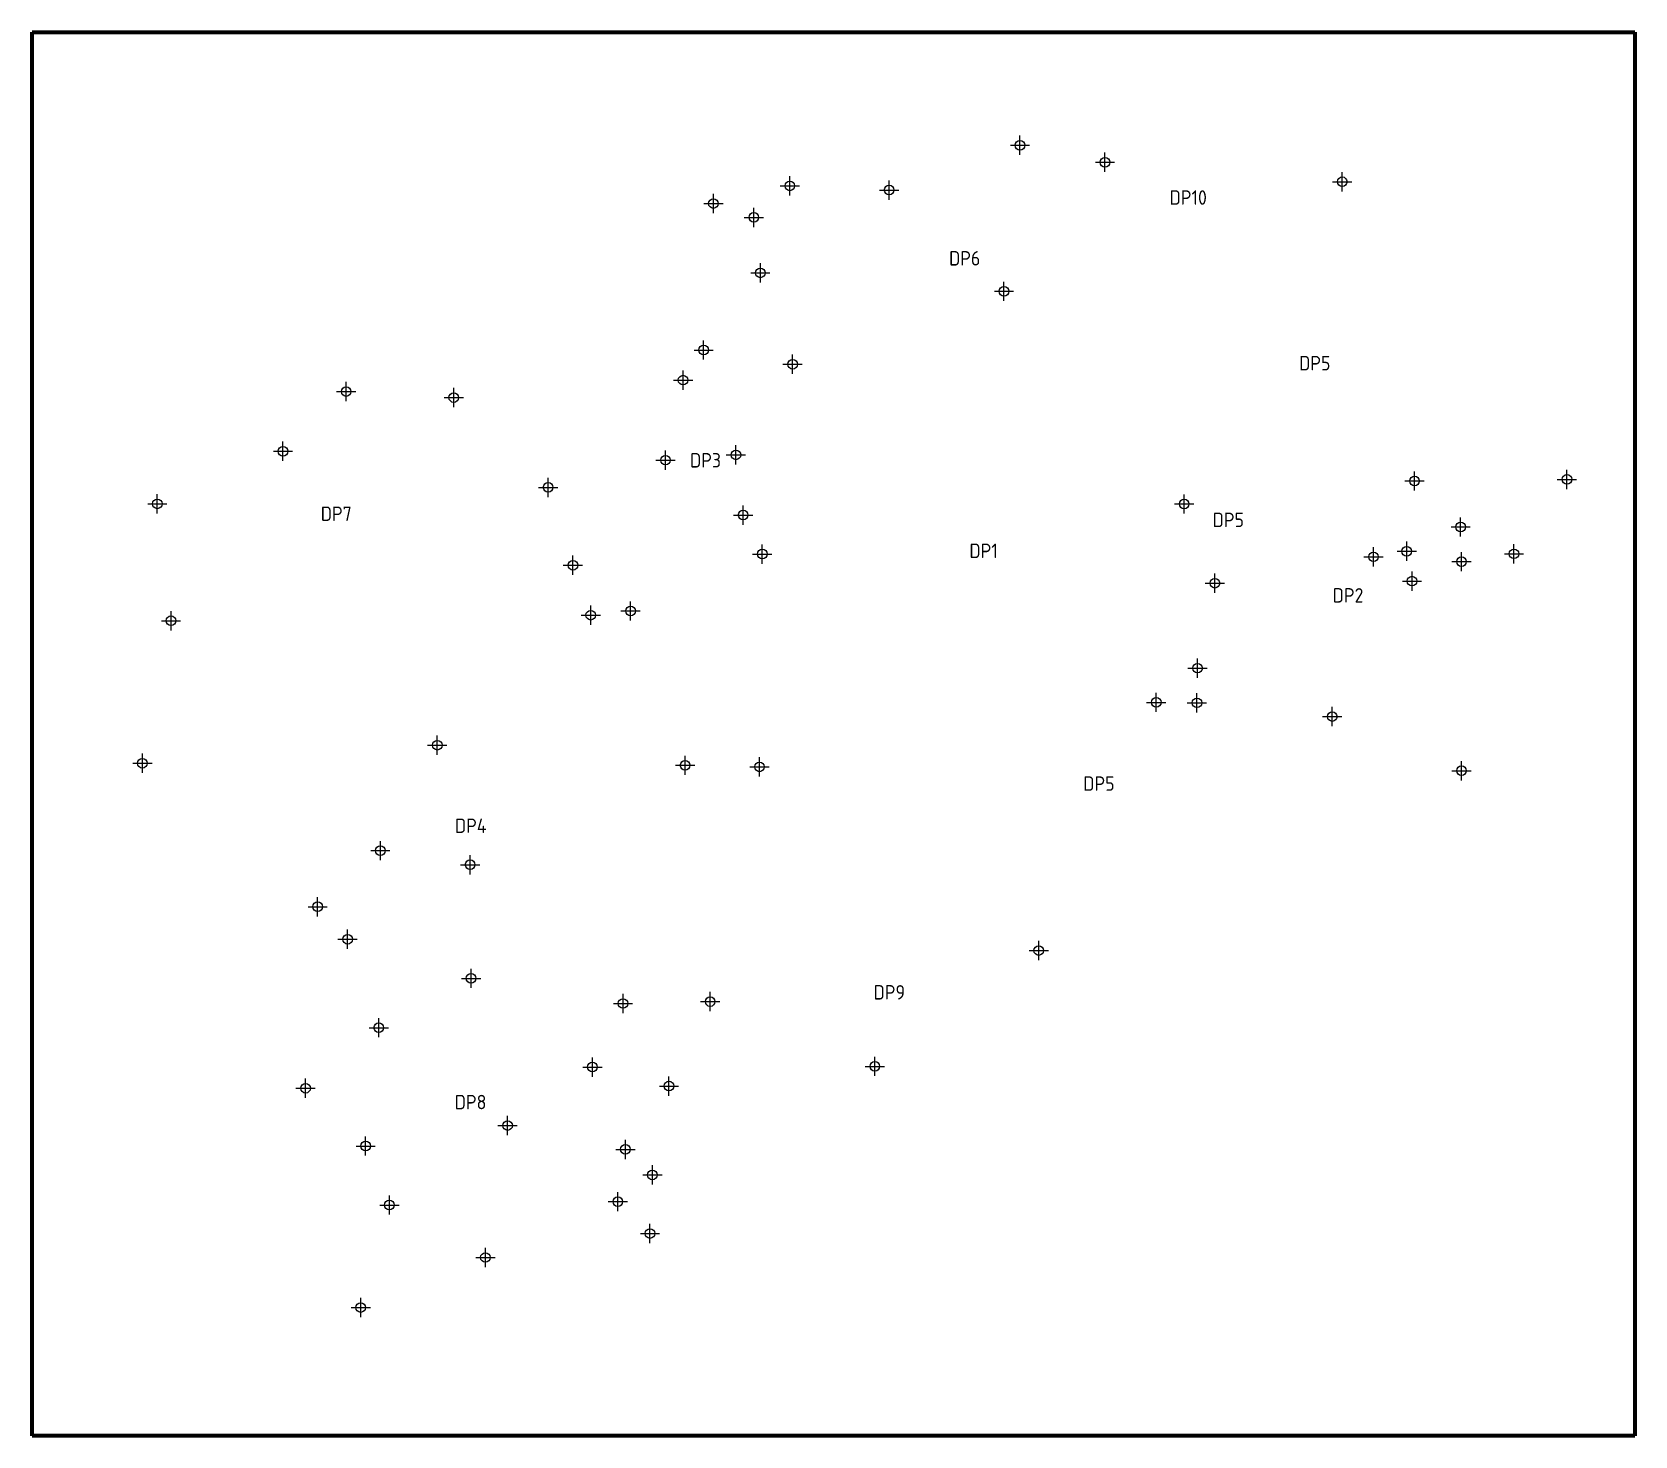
# Model space of a CAD drawing. Header units: metres. Extents: x 154239 to 155570, y 6591411 to 6592577.
import ezdxf

# ---------------------------------------------------------------- set-up
doc = ezdxf.new("R2010")
doc.units = ezdxf.units.M
doc.header["$MEASUREMENT"] = 0
doc.header["$PDMODE"] = 34
doc.header["$PDSIZE"] = 8
doc.styles.add('ISOCP', font='isocp.shx')
picture_1 = doc.add_image_def('image1.tif', size_in_pixel=(22194, 19439))

msp = doc.modelspace()

# ---------------------------------------------------------------- linework, layer by layer
at = {"color": 3}
for p in [(155059.5, 6592483.4), (155130.1, 6592469.3), (154868.3, 6592449.7), (155327.2, 6592453.1), (154950.8, 6592446.2), (154804.8, 6592435), (154838.4, 6592423.5), (154843.8, 6592377.4), (155046.2, 6592362.1), (154796.7, 6592313.3), (154870.6, 6592301.5), (154499.7, 6592278.8), (154779.6, 6592288.3), (154589.1, 6592273.8), (154447.2, 6592229.2), (154447.2, 6592229.2), (154823.5, 6592226.2), (154765, 6592221.8), (154765, 6592221.8), (154667.5, 6592199.2), (155387.3, 6592204.5), (155513.9, 6592205.8), (154342.8, 6592185.5), (155195.9, 6592185.4), (154829.5, 6592176.2), (154829.5, 6592176.2), (155425.6, 6592166.3), (154845.4, 6592143.8), (155380.8, 6592146.1), (155469.9, 6592144), (154688.1, 6592134.5), (155353.2, 6592141.5), (155426.3, 6592137.5), (155221.4, 6592119.6), (155385.2, 6592121.3), (154702.9, 6592093), (154736, 6592096.5), (154354.2, 6592088.4), (155207, 6592049), (155172.7, 6592020.6), (155206.5, 6592020.2), (155318.9, 6592008.8), (154575.4, 6591985), (154330.4, 6591970), (154781.3, 6591968.3), (154843.1, 6591967), (155426.3, 6591963.8), (154528.1, 6591897.4), (154602.7, 6591885.7), (154476, 6591850.8), (154500.9, 6591823.8), (155075.1, 6591814.4), (154603.5, 6591791.3), (154729.7, 6591770.4), (154802.1, 6591772), (154526.8, 6591750.3), (154704.3, 6591717.6), (154938.9, 6591718.2), (154466, 6591700), (154767.9, 6591701.8), (154633.8, 6591669), (154515.9, 6591652), (154731.7, 6591649.2), (154754.1, 6591628), (154535.6, 6591603), (154725.4, 6591605.8), (154752.1, 6591579.3), (154752.1, 6591579.3), (154615.4, 6591559.4), (154511.8, 6591517.8)]:
    msp.add_point(p, dxfattribs=at)

# ---------------------------------------------------------------- texts
at = {"char_height": 12, "attachment_point": 1, "style": 'ISOCP'}
for s, insert in [('DP10', (155183.8, 6592446)), ('DP6', (155000.6, 6592395.5)), ('DP5', (155291.4, 6592308.4)), ('DP3', (154785.4, 6592227.7)), ('DP7', (154478.6, 6592183.3)), ('DP5', (155219.6, 6592178.2)), ('DP1', (155017.5, 6592152.5)), ('DP2', (155319.3, 6592115.5)), ('DP5', (155112.1, 6591959.1)), ('DP4', (154590.1, 6591924.1)), ('DP9', (154937.9, 6591785.7)), ('DP8', (154589.9, 6591694.5))]:
    msp.add_mtext_dynamic_manual_height_columns(s, width=44.778, gutter_width=1, heights=[0], dxfattribs=dict(at, insert=insert))

# ---------------------------------------------------------------- pictures from other files: only their frames are drawn
at = {"lineweight": 70}
image = msp.add_image(picture_1, insert=(154238.8, 6591411.1), size_in_units=(1331.6, 1166.3), dxfattribs=dict(at, fade=82))
image.dxf.flags = 7

doc.saveas('drawing.dxf')
